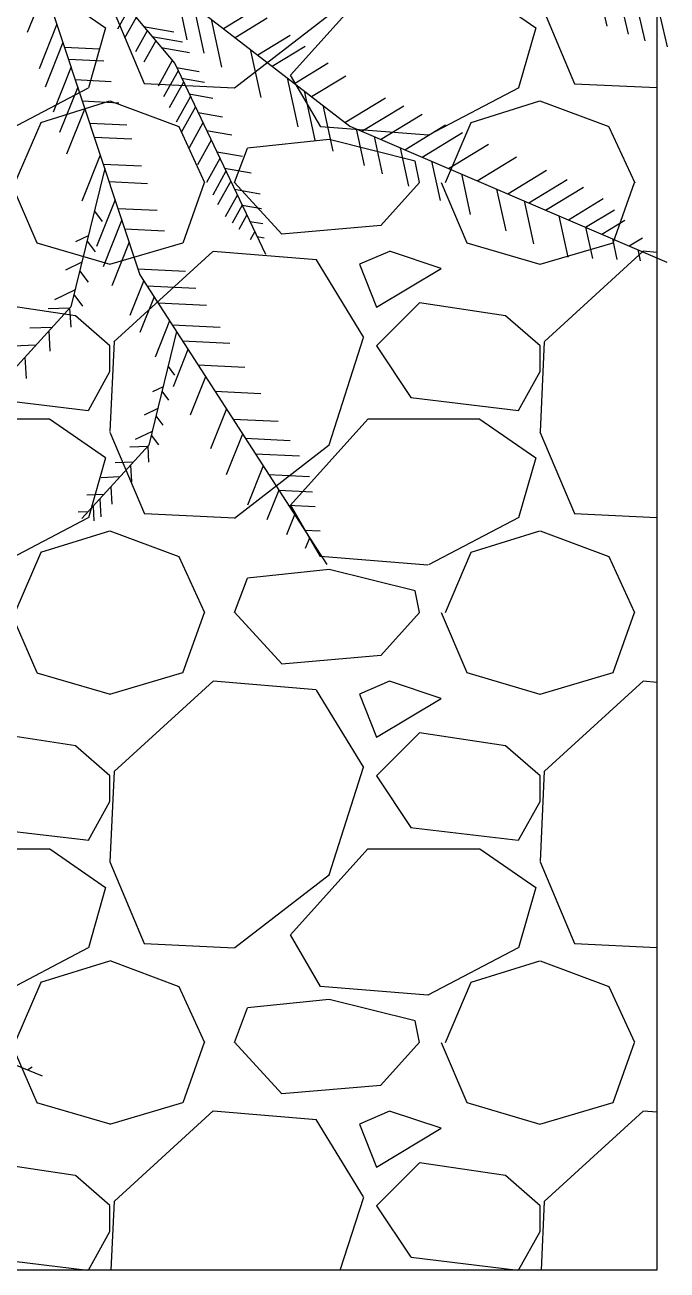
# Model space of a CAD drawing. Extents: x 58467 to 79089, y -33726 to -17391.
# Drawn here: x 76211.4 to 76249.3, y -20874.4 to -20800.9 of the extents above; entities that cross this region are included whole.
import ezdxf

# ---------------------------------------------------------------- set-up
doc = ezdxf.new("R2010")
doc.units = 0
doc.header["$LTSCALE"] = 100
for name, color, linetype in [('BA_elev4', 252, 'Continuous'), ('BA_env_landscp', 84, 'Continuous'), ('BA_furn-fix', 134, 'Continuous')]:
    doc.layers.add(name, color=color, linetype=linetype)

# ---------------------------------------------------------------- blocks, each defined once
blk = doc.blocks.new('MAVİ SEDİR')
for p, q in [((215450.3718658761, 56230.45512067504), (215445.4463643438, 56209.46545949867)), ((215432.203647094, 56223.0093958617), (215427.3796835765, 56202.45243143998)), ((215440.2668420928, 56226.31386570528), (215435.3978152247, 56205.56486714144)), ((215650.1599761285, 56225.50954359102), (215645.2387654433, 56202.87060740076)), ((215712.7832145482, 56227.46053469682), (215721.1957807367, 56206.34308054296)), ((215421.2871957652, 56218.53560052123), (215416.8470166186, 56199.61410486472)), ((215627.9151409568, 56208.31497595214), (215612.8228060302, 56217.48469142381)), ((215642.1964068218, 56219.35395151608), (215637.2515902261, 56196.6064215804)), ((215672.8882568092, 56217.61241430711), (215678.2849976927, 56207.88690995921)), ((215622.3889601295, 56204.04340957334), (215607.1501985167, 56213.30209014256)), ((215633.7142725989, 56212.79752484483), (215628.7443129433, 56189.9343298488)), ((215669.4605432848, 56213.52141681653), (215674.9208088887, 56203.68143412748)), ((215707.106659568, 56210.30843577143), (215715.59304908, 56189.00566828809)), ((215388.0450558967, 56204.91226030082), (215383.4388108504, 56207.81566294962)), ((215611.6073211765, 56195.70953706745), (215596.0828795052, 56205.14178951049)), ((215661.8984596411, 56204.49602277796), (215647.4184061032, 56201.94060412433)), ((215665.8808884769, 56209.24907645566), (215651.4682567685, 56206.70555630784)), ((215664.1824900395, 56207.22202731758), (215669.740572119, 56197.20576887631)), ((215604.7107687293, 56190.37871593016), (215589.0035897658, 56199.92199486337)), ((215615.1909604389, 56198.47957906672), (215610.1660932876, 56175.36379433762)), ((215657.4859119716, 56199.22961958686), (215644.0416707352, 56196.8569995721)), ((215660.1365168145, 56202.39313301455), (215665.769581624, 56192.24174767316)), ((215703.5109748064, 56199.44382846123), (215686.8048801519, 56198.65507393826)), ((215704.2488959892, 56201.67350775984), (215712.7724505786, 56180.27744748085)), ((215652.2508543489, 56192.98154563177), (215658.9576885394, 56180.89511300722)), ((215701.6136452067, 56193.71091737325), (215684.7595839908, 56192.91517681932)), ((215594.0913366312, 56182.1702242921), (215578.1027755886, 56191.88446375699)), ((215650.2126640315, 56189.76032302422), (215639.4424446432, 56187.85961047118)), ((215649.4462389301, 56188.15223074093), (215656.3589418119, 56175.69480071343)), ((215700.3698976018, 56189.95284896184), (215708.9438983781, 56168.43015728248)), ((215585.9508469586, 56175.87787826168), (215569.7465881379, 56185.72317016233)), ((215597.5085107375, 56184.81159388871), (215592.4312286063, 56161.4546856926)), ((215647.7925010898, 56184.68240302402), (215636.8293416019, 56182.74764068459)), ((215646.8900262062, 56182.78885479126), (215653.7374739493, 56170.44902150387)), ((215698.3773825668, 56183.93232857378), (215681.2709357586, 56183.12467199269)), ((215570.084910559, 56163.61400152479), (215550.7918115503, 56175.3359934721)), ((215589.4958722433, 56178.61807285378), (215584.394838749, 56155.15190178926)), ((215644.2175025734, 56177.18143845927), (215632.9693372464, 56175.19637870653)), ((215643.6028309444, 56175.8917511805), (215650.3663629866, 56163.70314296259)), ((215697.2074483084, 56180.39729223488), (215705.8225765851, 56158.77136117706)), ((215562.0235282779, 56159.34749141371), (215542.1382206458, 56171.42929412612)), ((215580.6178355545, 56171.75562585572), (215575.8816980345, 56149.96807763581)), ((215641.2365763094, 56170.92694012188), (215647.9397024734, 56158.84718975789)), ((215695.0158496353, 56173.77522702482), (215677.6472478124, 56172.95519316717)), ((215693.8390693383, 56170.2195049123), (215702.4980032209, 56148.48361182222)), ((215553.1065629837, 56155.52068621597), (215533.4089704219, 56167.48843806797)), ((215639.9545920007, 56168.23711554473), (215628.3665791467, 56166.19207999788)), ((215637.6476888369, 56163.39683412745), (215644.2591976846, 56151.48218796752)), ((215691.5361497482, 56163.26107594169), (215673.8961774543, 56162.42822971282)), ((215533.3853496244, 56147.05712946779), (215514.1029172465, 56158.77264064393)), ((215541.6396745716, 56150.59955590648), (215522.183476665, 56162.42064255945)), ((215556.2547114694, 56156.87174575144), (215552.3926094679, 56139.10500371037)), ((215564.6970874717, 56160.49487618884), (215560.9029544115, 56143.04081015904)), ((215635.8855741706, 56159.69961310462), (215623.9731712964, 56157.59732968185)), ((215520.8660531134, 56141.68434765471), (215501.8471701098, 56153.23973299301)), ((215543.7838645021, 56151.51975654657), (215539.8213606389, 56133.29113805195)), ((215633.7176148246, 56155.15085982328), (215640.2287965272, 56143.41701391046)), ((215689.3416228998, 56156.63016305003), (215671.5305065981, 56155.78923650002)), ((215507.156578451, 56135.80078893653), (215488.4262998004, 56147.18082567474)), ((215528.9133393408, 56145.13792134787), (215524.8311139853, 56126.35855073181)), ((215631.0744668502, 56149.60507869782), (215618.7785131374, 56147.43510678443)), ((215629.5679557389, 56146.44415809578), (215635.9732047167, 56134.9012142845)), ((215686.4831924449, 56147.99322002682), (215695.2377891514, 56126.01719149488)), ((215492.6811141428, 56129.58849806999), (215474.2555650398, 56140.78338895369)), ((215514.7191799771, 56139.04635532303), (215510.5226785, 56119.74128280362)), ((215627.3326647055, 56141.75413130094), (215614.7384072438, 56139.53151517858)), ((215626.6910774422, 56140.40797037096), (215633.0228853129, 56128.99737529033)), ((215685.0600771285, 56143.69317981337), (215666.9150570047, 56142.83648846877)), ((215684.3638658806, 56141.58952993419), (215700.445228227, 56075.84856809695)), ((215482.645555018, 56125.28163709724), (215464.43126901, 56136.34816994482)), ((215624.3955033604, 56135.59145932479), (215630.6687096899, 56124.28647048971)), ((215682.3213557621, 56135.41794598394), (215663.9627516708, 56134.55117057578)), ((215463.7963798975, 56117.19232431606), (215447.1863477303, 56127.28415369103)), ((215474.6377885961, 56121.84502372548), (215456.5920777016, 56132.80913465928)), ((215497.9363525543, 56131.84383640597), (215493.6047337816, 56111.91718679318)), ((215622.5757389775, 56131.77327923622), (215610.4118052531, 56129.62660601715)), ((215621.287613406, 56129.07056922868), (215627.0617366609, 56118.66498147988)), ((215455.6299587847, 56113.68762269048), (215441.9133790372, 56122.02146461359)), ((215484.8836361082, 56126.24213207134), (215480.4469308861, 56105.83205559936)), ((215618.9465580279, 56124.15863056496), (215609.7801693391, 56122.5409597062)), ((215618.9465580279, 56124.15863056496), (215623.7148342901, 56115.56568668996)), ((215678.1042246941, 56122.67559617653), (215659.4167402737, 56121.79329315091)), ((215679.4612342738, 56126.77589338767), (215688.3071512075, 56104.57063031948)), ((215689.3079460028, 56121.37802200153), (215685.6216336685, 56116.46204088358)), ((215447.9186316125, 56110.37822919947), (215436.9342595185, 56117.05205185358)), ((215468.2898130567, 56119.12072627813), (215464.0047022877, 56099.40802640125)), ((215615.2881560386, 56116.48267110378), (215609.1434476887, 56115.39826196831)), ((215616.7359637297, 56119.52042178752), (215620.5544463015, 56112.63910773959)), ((215676.2792988918, 56117.1614581118), (215685.1665967415, 56094.85231953425)), ((215455.6299587847, 56113.68762269048), (215452.4008232293, 56098.83270213026)), ((215612.987520591, 56111.65554043779), (215615.1954644743, 56107.67658938189)), ((215674.871517748, 56112.90775114921), (215655.9319250323, 56112.01354518868)), ((215692.1727340336, 56109.66670572429), (215698.2078306379, 56106.76948126441)), ((215434.8427490533, 56104.76658289479), (215428.4913053265, 56108.62555714178)), ((215442.8681712917, 56108.21077343747), (215440.7035133348, 56098.25274552663)), ((215611.8236484739, 56109.21353564577), (215608.5404721324, 56108.63412549067)), ((215672.7537012895, 56106.50862394447), (215681.0052575366, 56085.79534135713)), ((215692.7929162527, 56107.1313872159), (215688.9494917205, 56102.00588489403)), ((215430.7827554629, 56103.02419587608), (215429.6261580482, 56097.70352648332)), ((215668.5709234512, 56093.87007476894), (215646.0210838385, 56092.80541613061)), ((215696.2865785917, 56092.84921897966), (215692.285649998, 56087.51367287354)), ((215695.255719665, 56097.06339287241), (215703.1109308016, 56093.29239940954)), ((215664.2714200498, 56085.82624090007), (215641.0294049877, 56084.72890218132)), ((215665.8469352975, 56088.27208682504), (215672.4572801667, 56071.67861800863)), ((215660.8718847545, 56080.54876766657), (215667.6006488082, 56063.65803976826)), ((215699.0204476863, 56081.67310218419), (215694.8962686337, 56076.17319210849)), ((215698.4786740955, 56083.88788450131), (215708.236633703, 56079.20345256809)), ((215659.0166963775, 56077.6687543259), (215635.9940833269, 56076.58177436137)), ((215700.445228227, 56075.84856809695), (215739.1096337145, 56033.43449147716)), ((215701.0536159175, 56075.18117901412), (215700.5613314381, 56066.07733339862)), ((215701.0536159175, 56075.18117901412), (215711.2957767319, 56074.78761211519)), ((215653.522876139, 56069.14009180563), (215660.4265657738, 56051.81026092036)), ((215652.2593155873, 56067.17852752968), (215629.5188454292, 56066.10486854098)), ((215650.2018565991, 56063.98450723098), (215663.4309270876, 56009.903777042)), ((215709.4157614333, 56066.00807325586), (215719.9543024006, 56065.60311760609)), ((215710.9581753497, 56064.31607615407), (215710.4407183686, 56054.74671399413)), ((215647.3950826037, 56059.6272426796), (215624.8577101852, 56058.56317266213)), ((215717.1683282156, 56057.50366313093), (215727.9816439909, 56057.08814894073)), ((215644.7597489981, 56055.53612393634), (215651.872023925, 56037.68269653567)), ((215722.3379958047, 56051.83264156842), (215721.7916169364, 56041.72842526066)), ((215640.0175229109, 56048.17424383556), (215617.7881878958, 56047.12471736644)), ((215654.2690234863, 56047.35783982802), (215651.2365387589, 56043.31378812839)), ((215636.395200886, 56042.55091421292), (215643.7065738841, 56024.19770537879)), ((215631.9385971031, 56035.63243708767), (215610.0465838355, 56034.59883678557)), ((215657.1358774316, 56035.6380780477), (215653.9741469165, 56031.42166714642)), ((215656.6256946427, 56037.72371647409), (215661.5903684472, 56035.34036201847)), ((215626.5051634534, 56027.19751932341), (215634.0519451489, 56008.25338112653)), ((215659.1618624966, 56027.35580668419), (215665.6238238399, 56024.25366040716)), ((215623.4082773746, 56022.38988181768), (215601.8724330367, 56021.37309752554)), ((215660.009881782, 56023.88908525369), (215656.7185831193, 56019.49988525853)), ((215618.8132620235, 56015.25653316367), (215626.543131044, 55995.85280414715)), ((215662.2588546103, 56014.69523502568), (215658.8661659675, 56010.17082369132)), ((215661.8131734007, 56016.51718958143), (215669.8403997446, 56012.66361804261)), ((215617.4943718745, 56013.20907465692), (215596.2054525593, 56012.20394857891)), ((215663.4309270876, 56009.903777042), (215695.2375697446, 55975.01252857555)), ((215663.9314072999, 56009.35476029644), (215663.5264375009, 56001.86563016119)), ((215663.9314072999, 56009.35476029644), (215672.3569538705, 56009.03099890508)), ((215612.7754346139, 56005.88334836769), (215591.6835464635, 56004.88752483621)), ((215609.0346039347, 56000.07604470253), (215616.5003568581, 55981.33530714969)), ((215670.8103899434, 56001.80865443423), (215679.4797488136, 56001.47552427271)), ((215672.0792315989, 56000.41676061057), (215671.6535540518, 55992.54468088144)), ((215606.3866459343, 55995.96532771996), (215586.9727839535, 55995.04872980991)), ((215677.1879125823, 55994.81264013006), (215686.0833104675, 55994.47082415744)), ((215601.5742142466, 55988.49445972968), (215585.5422292761, 55987.73753233762)), ((215601.5742142466, 55988.49445972968), (215607.2001897493, 55974.37198186884)), ((215681.4406553205, 55990.14746672149), (215680.9911856545, 55981.83539794976)), ((215684.8358697046, 55986.42298470207), (215692.844722842, 55986.11523523881)), ((215597.0299671738, 55981.43992426816), (215584.1913957834, 55980.83376936111)), ((215686.6463474203, 55984.43692699387), (215686.1836474543, 55975.8801895103)), ((215689.8877168436, 55980.88120980807), (215689.513998037, 55973.97000610122)), ((215594.053755814, 55976.81962342578), (215597.8251405787, 55967.35259005204)), ((215692.2665312146, 55978.27169819836), (215696.9421708056, 55978.09203132847)), ((215589.3244140678, 55969.47774510717), (215581.9008250796, 55969.12725090059)), ((215586.9318798675, 55965.76355063491), (215588.9469667569, 55960.70522431134))]:
    blk.add_line(p, q)
for points in [[(215733.4426660906, 56289.88447982464), (215525.9482899259, 56261.4279564053), (215374.0828844854, 56199.19026369943)], [(215733.4426660906, 56289.88447982464), (215567.7380054727, 56161.79991668507), (215416.9165637831, 56097.07338047624)], [(215733.4426660906, 56289.88447982464), (215667.6389332787, 56091.05400275144), (215578.7606014943, 55953.07837482339)], [(215733.4426660906, 56289.88447982464), (215651.084399317, 56191.58937426909), (215607.8486486353, 56100.87329919593)]]:
    blk.add_lwpolyline(points)
blk = doc.blocks.new('FRN35_A_R')
at = {"layer": 'BA_elev4'}
h = blk.add_hatch(dxfattribs=at)
h.set_pattern_fill('GRAVEL', color=256, angle=90, style=0)
h.set_pattern_definition([(318.0127875, (57945.15012413157, -45787.03264115118), (228.5999999858178, -203.2000000159581), [3.4172144, -338.30483639565]), (274.969741, (57947.69012413157, -45789.31864115118), (-25.40000144697924, 304.799999879405), [5.864047199999996, -580.5404889352395]), (222.5104470999999, (57948.19812413157, -45795.16064115117), (279.3999999024596, 254.0000001072749), [4.1348152, -409.347227941]), (357.2736889999999, (57954.54812413157, -45805.06664115118), (-507.9999999973313, 25.40000005319725), [5.340045199999995, -528.6643742573793]), (22.83365418000001, (57959.88212413157, -45805.32064115118), (-304.7999999955546, -127.0000000106341), [5.236336999999996, -518.3980774534394]), (87.27368899999998, (57964.70812413158, -45803.28864115118), (-25.40000005319728, -507.9999999973313), [5.340045199999995, -528.6643742573793]), (127.69424047, (57964.96212413157, -45797.95464115118), (254.0000000190041, -330.1999999853589), [7.061936599999999, -699.1311531424701]), (162.25532837, (57960.64412413157, -45792.36664115118), (-558.7999999847885, 177.8000000477929), [6.667195199999999, -660.0525660190499]), (211.42956562, (57954.29412413157, -45790.33464115118), (-330.1999999822602, -203.2000000288312), [5.358129999999997, -530.4554569871196]), (265.2363582999999, (57949.72212413157, -45793.12864115118), (25.40000004389256, 279.3999999959952), [6.117132799999999, -299.7393695]), (312.3974378, (57949.21412413157, -45799.22464115118), (279.4000000106399, -304.7999999902466), [7.910779199999999, -783.1677251217699]), (228.81407483, (57954.80212413157, -45779.92064115118), (-152.4000000123918, -177.7999999893351), [2.700045399999999, -267.3056582434399]), (261.4692344, (57953.02412413157, -45781.95264115118), (50.79999994237343, 330.2000000088966), [5.136819799999999, -508.5463899704]), (314.9999999999999, (57952.26212413157, -45787.03264115118), (25.40000000000239, -3.552713678800501e-15), [3.5920934, -32.32893108428]), (293.19859051, (57949.21412413157, -45788.81064115118), (-50.79999999109334, 127.0000000034609), [1.934413199999999, -191.5062236889398]), (21.80140949000004, (57949.97612413157, -45790.58864115117), (-76.19999999822872, -25.40000000531496), [2.7356562, -134.0475299]), (120.96375653, (57952.51612413157, -45789.57264115118), (-50.79999999721125, 76.20000000186383), [4.443196599999997, -143.6629815290999]), (251.56505118, (57950.23012413157, -45785.76264115118), (25.39999999733753, 50.80000000132583), [3.2128714, -77.10898116828]), (106.389540334, (57949.97612413157, -45805.32064115118), (-76.20000000000243, 254.0000000000014), [4.50088, -445.58826672539]), (160.34617594, (57948.70612413158, -45801.00264115118), (279.3999999967041, -101.6000000092932), [3.7759894, -373.822156782]), (23.19859050999997, (57945.15012413157, -45785.76264115118), (-127.0000000035529, -50.79999999113262), [3.868800999999998, -189.5718358889398]), (73.61045967000004, (57948.70612413158, -45784.23864115118), (-76.19999998222859, -254.0000000053229), [4.500879999999996, -445.5882667253997]), (69.44395478000001, (57965.72412413157, -45805.32064115118), (-50.8000000000021, -126.9999999999986), [4.340351999999996, -212.6773431310599]), (24.77514060000005, (57967.24812413157, -45801.25664115118), (-279.3999999312726, -127.0000001511693), [3.636721199999999, -360.0359338071999]), (156.80140949, (57970.55012413157, -45785.50864115118), (-127.000000003193, 50.79999999202298), [3.868801, -189.57183588894]), (107.35402464, (57966.99412413158, -45783.98464115118), (101.6000000213246, -330.1999999934302), [4.257827400000001, -421.523759802]), (159.44395478, (57970.55012413157, -45797.95464115118), (126.9999999996463, -50.80000000088461), [2.170176, -214.84751913106]), (191.309932474, (57970.55012413157, -45787.03264115118), (-101.6000000000037, -25.400000000004), [1.295146, -128.21994964526]), (255.963756532, (57969.28012413158, -45787.28664115118), (25.39999999999865, 76.19999999999513), [5.236336999999999, -99.49054589068997]), (276.00900596, (57968.01012413157, -45792.36664115118), (-25.40000001329354, 253.9999999986537), [4.852669999999994, -480.4136486333697]), (33.69006753000003, (57954.80212413157, -45789.57264115118), (-50.79999999823702, -25.40000000352969), [3.6632388, -87.9177635968]), (83.15722659000001, (57957.85012413158, -45787.54064115118), (50.79999997739394, 431.8000000026568), [6.3955676, -633.1600906503099]), (150.9453959, (57958.61212413157, -45781.19064115118), (177.7999999984025, -101.6000000027969), [2.615082399999999, -258.8939231810999]), (180, (57956.32612413157, -45779.92064115118), (-25.4, -25.4), [1.524, -23.876]), (210.25643716, (57967.24812413157, -45792.87464115117), (177.800000007098, 101.5999999875716), [3.5286696, -349.3394077319999]), (138.0127875, (57964.20012413157, -45794.65264115118), (-228.599999985102, 203.2000000167534), [6.8344288, -334.8876219956499]), (90, (57959.12012413157, -45790.08064115118), (-25.4, 25.4), [6.604, -18.796]), (55.3048465, (57959.12012413157, -45783.47664115118), (177.7999998625458, 254.0000000962153), [4.016095599999998, -397.5931672413999]), (344.0546040999999, (57961.40612413157, -45780.17464115118), (101.6000000004475, -25.39999999822557), [3.6982908, -181.21650038772]), (297.64597536, (57964.96212413157, -45781.19064115118), (253.9999999663075, -482.6000000177335), [6.021450999999995, -596.1246442293794]), (265.42607874, (57967.75612413157, -45786.52464115118), (-25.39999999999478, -330.1999999999883), [6.370294599999998, -630.6584645623999])])
h.paths.add_polyline_path([(91133.19624095675, -2440.313698805418), (91293.19617665902, -2440.313698805418), (91293.19617665902, -2526.463677463558), (91133.19624095675, -2526.463677463558)])
at = {"layer": 'BA_furn-fix'}
blk.add_lwpolyline([(91133.19624095675, -2440.313698805418), (91293.19617665902, -2440.313698805418), (91293.19617665902, -2526.463677463558), (91133.19624095675, -2526.463677463558)], close=True, dxfattribs=at)
at = {"layer": 'BA_env_landscp', "rotation": 90}
for p, xscale, yscale, zscale in [((98197.05212777833, 24300.2988495289), -0.1241314334969906, 0.1241314334969906, 0.1241314334969905), ((94769.76815154476, 10890.73716192755), -0.06206571674849529, 0.06206571674849529, 0.06206571674849527)]:
    blk.add_blockref('MAVİ SEDİR', p, dxfattribs=dict(at, xscale=xscale, yscale=yscale, zscale=zscale))

msp = doc.modelspace()

# ---------------------------------------------------------------- block references
at = {"rotation": 270}
msp.add_blockref('FRN35_A_R', (78689.0513106211, 70418.75470608473), dxfattribs=at)

doc.saveas('drawing.dxf')
